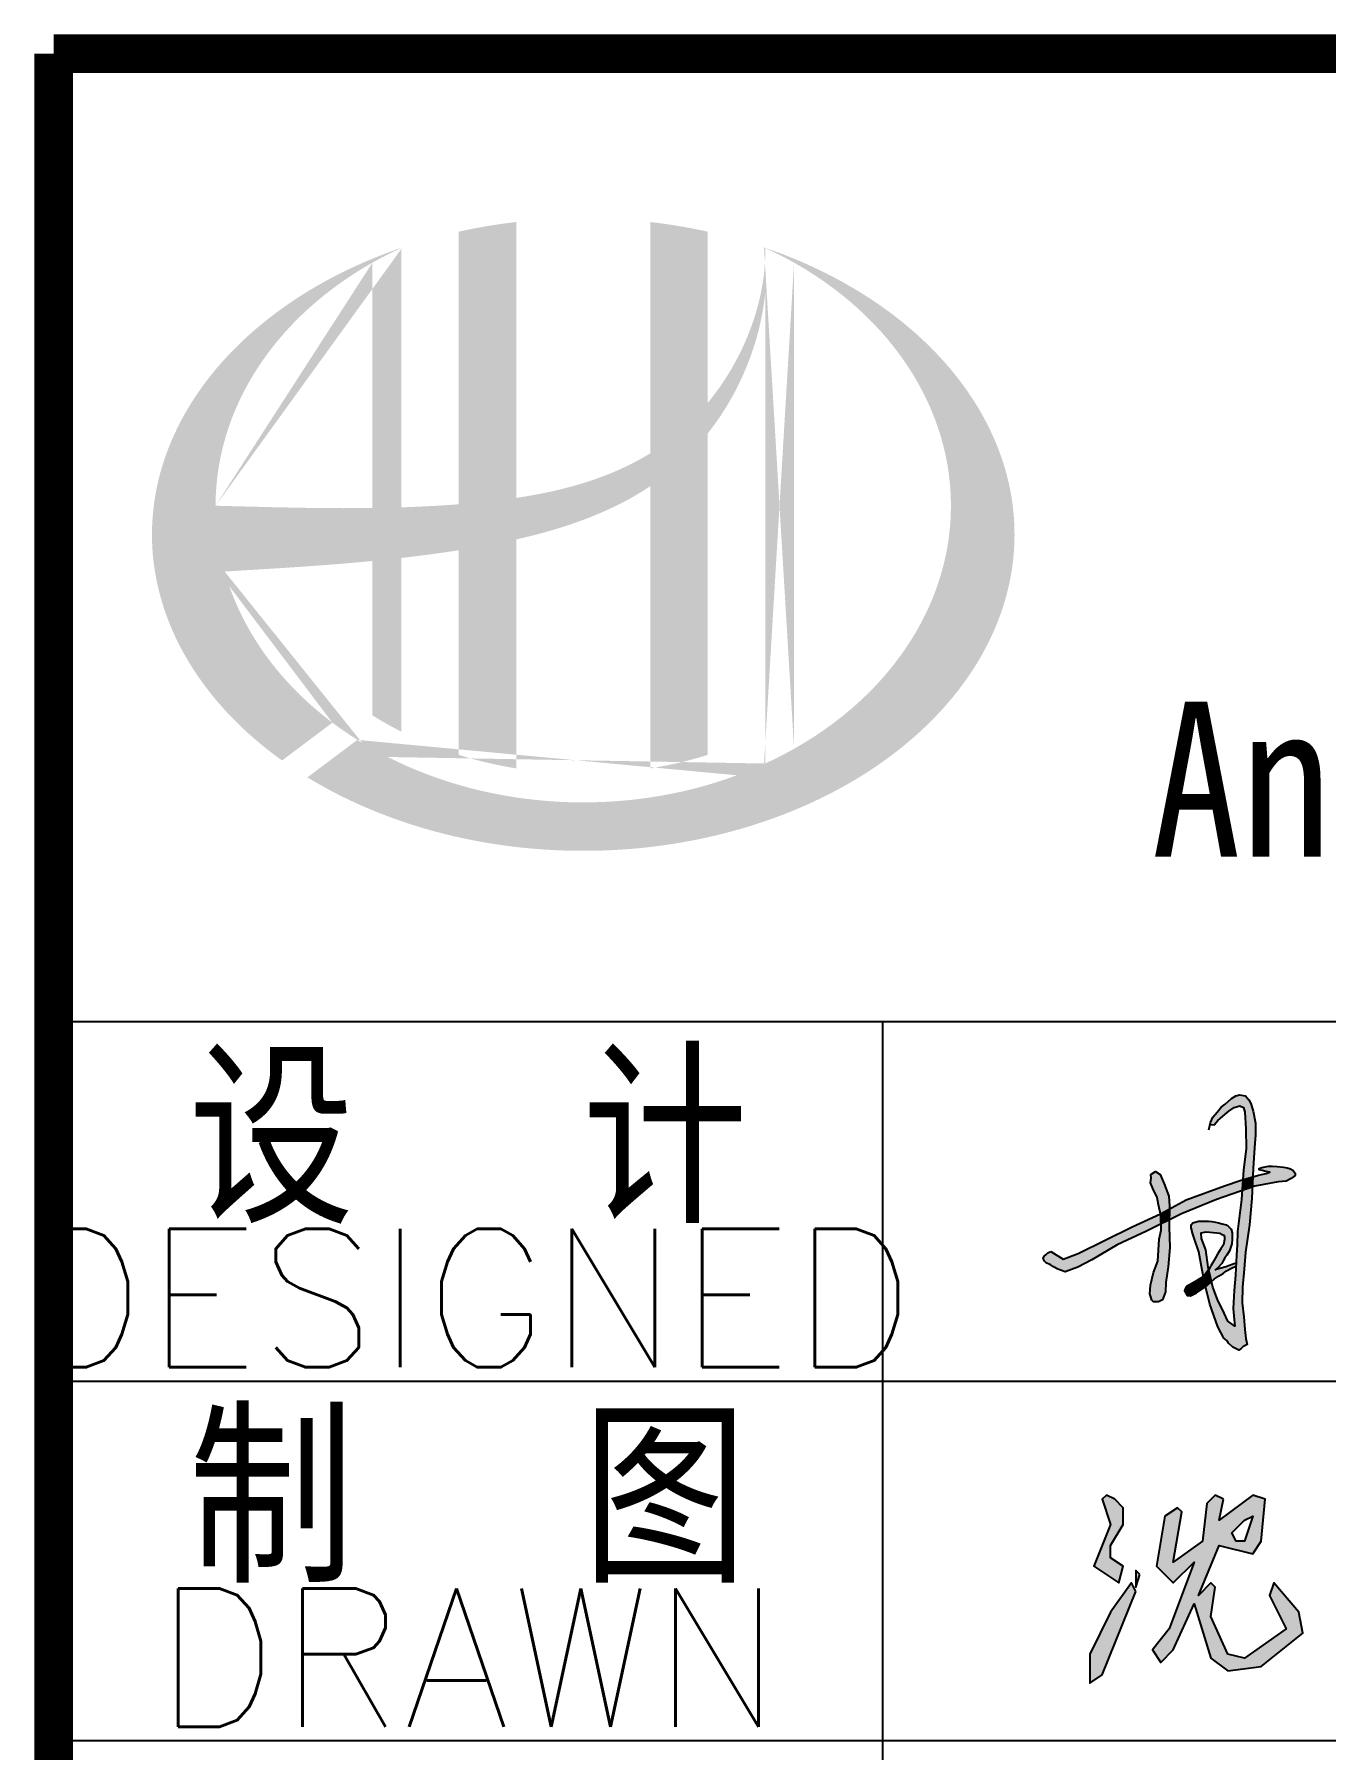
# Model space of a CAD drawing. Header units: millimetres. Extents: x 866561 to 877878, y 40199 to 44891.
# Drawn here: x 877668.04 to 877691.4, y 40247.47 to 40278.49 of the extents above; entities that cross this region are included whole.
import ezdxf
from ezdxf.enums import TextEntityAlignment as Align

# ---------------------------------------------------------------- set-up
doc = ezdxf.new("R2010")
doc.units = ezdxf.units.MM
doc.header["$LTSCALE"] = 1000
doc.header["$MEASUREMENT"] = 0
doc.layers.add('HATCH', color=8, linetype='Continuous')
doc.styles.add('ECEC_TQ', font='txt_l.shx', dxfattribs={"bigfont": 'hztxt_l.shx'})
doc.styles.add('ECEC_TQ_S', font='')
doc.styles.get('ECEC_TQ_S').set_extended_font_data('SimSun')

msp = doc.modelspace()

# ---------------------------------------------------------------- hatches: boundary and pattern name
h = msp.add_hatch(color=256)
edge = h.paths.add_edge_path()
edge.add_spline(control_points=[(877676.755, 40269.355), (877676.816, 40269.369), (877676.877, 40269.383), (877677.368, 40269.502), (877677.793, 40269.632), (877678.543, 40269.943), (877678.873, 40270.113), (877679.181, 40270.319)], knot_values=[61.629012, 61.629012, 61.629012, 61.629012, 63.330431, 63.330431, 75.353634, 75.353634, 85.398649, 85.398649, 85.398649, 85.398649], degree=3, periodic=0)
edge.add_line((877679.181, 40270.319), (877679.181, 40265.216))
edge.add_spline(control_points=[(877679.181, 40265.216), (877679.353, 40265.244), (877679.523, 40265.277), (877679.87, 40265.358), (877680.048, 40265.406), (877680.221, 40265.461)], knot_values=[4.908456, 4.908456, 4.908456, 4.908456, 4.992821, 4.992821, 5.083034, 5.083034, 5.083034, 5.083034], degree=3, periodic=0)
edge.add_line((877680.221, 40265.461), (877680.221, 40271.275))
edge.add_spline(control_points=[(877680.221, 40271.275), (877680.308, 40271.384), (877680.39, 40271.498), (877680.651, 40271.894), (877680.807, 40272.194), (877681.1, 40272.922), (877681.212, 40273.36), (877681.259, 40273.813), (877681.26, 40273.826), (877681.261, 40273.839)], knot_values=[97.991744, 97.991744, 97.991744, 97.991744, 101.64219, 101.64219, 110.337975, 110.337975, 121.934322, 121.934322, 122.270691, 122.270691, 122.270691, 122.270691], degree=3, periodic=0)
edge.add_line((877681.261, 40273.839), (877681.261, 40274.543))
edge.add_spline(control_points=[(877681.261, 40274.543), (877681.26, 40274.466), (877681.257, 40274.389), (877681.251, 40274.313)], knot_values=[126.194075, 126.194075, 126.194075, 126.194075, 128.396762, 128.396762, 128.396762, 128.396762], degree=3, periodic=0)
edge.add_spline(control_points=[(877681.251, 40274.313), (877681.247, 40274.251), (877681.24, 40274.188), (877681.233, 40274.126)], knot_values=[124.417049, 124.417049, 124.417049, 124.417049, 126.194075, 126.194075, 126.194075, 126.194075], degree=3, periodic=0)
edge.add_spline(control_points=[(877681.233, 40274.126), (877681.221, 40274.035), (877681.206, 40273.944), (877681.189, 40273.853)], knot_values=[121.80529, 121.80529, 121.80529, 121.80529, 124.417049, 124.417049, 124.417049, 124.417049], degree=3, periodic=0)
edge.add_spline(control_points=[(877681.189, 40273.853), (877681.165, 40273.731), (877681.135, 40273.61), (877681.101, 40273.49)], knot_values=[118.31574, 118.31574, 118.31574, 118.31574, 121.80529, 121.80529, 121.80529, 121.80529], degree=3, periodic=0)
edge.add_spline(control_points=[(877681.101, 40273.49), (877681.065, 40273.369), (877681.025, 40273.249), (877680.979, 40273.13)], knot_values=[114.795988, 114.795988, 114.795988, 114.795988, 118.31574, 118.31574, 118.31574, 118.31574], degree=3, periodic=0)
edge.add_spline(control_points=[(877680.979, 40273.13), (877680.935, 40273.013), (877680.885, 40272.898), (877680.831, 40272.784)], knot_values=[111.329641, 111.329641, 111.329641, 111.329641, 114.795988, 114.795988, 114.795988, 114.795988], degree=3, periodic=0)
edge.add_spline(control_points=[(877680.831, 40272.784), (877680.775, 40272.669), (877680.715, 40272.555), (877680.651, 40272.445)], knot_values=[107.79529, 107.79529, 107.79529, 107.79529, 111.329641, 111.329641, 111.329641, 111.329641], degree=3, periodic=0)
edge.add_spline(control_points=[(877680.651, 40272.445), (877680.588, 40272.336), (877680.52, 40272.231), (877680.449, 40272.128)], knot_values=[104.343579, 104.343579, 104.343579, 104.343579, 107.79529, 107.79529, 107.79529, 107.79529], degree=3, periodic=0)
edge.add_spline(control_points=[(877680.449, 40272.128), (877680.377, 40272.024), (877680.301, 40271.924), (877680.221, 40271.827)], knot_values=[100.8507, 100.8507, 100.8507, 100.8507, 104.343579, 104.343579, 104.343579, 104.343579], degree=3, periodic=0)
edge.add_line((877680.221, 40271.827), (877680.221, 40274.92))
edge.add_spline(control_points=[(877680.221, 40274.92), (877679.881, 40274.995), (877679.533, 40275.054), (877679.181, 40275.095)], knot_values=[4.423999, 4.423999, 4.423999, 4.423999, 4.558741, 4.558741, 4.558741, 4.558741], degree=3, periodic=0)
edge.add_line((877679.181, 40275.095), (877679.181, 40270.913))
edge.add_spline(control_points=[(877679.181, 40270.913), (877678.462, 40270.468), (877677.62, 40270.236), (877676.755, 40270.106)], knot_values=[63.246215, 63.246215, 63.246215, 63.246215, 87.689124, 87.689124, 87.689124, 87.689124], degree=3, periodic=0)
edge.add_line((877676.755, 40270.106), (877676.755, 40275.095))
edge.add_spline(control_points=[(877676.755, 40275.095), (877676.403, 40275.054), (877676.055, 40274.995), (877675.715, 40274.92)], knot_values=[4.866038, 4.866038, 4.866038, 4.866038, 5.000777, 5.000777, 5.000777, 5.000777], degree=3, periodic=0)
edge.add_line((877675.715, 40274.92), (877675.715, 40269.991))
edge.add_spline(control_points=[(877675.715, 40269.991), (877675.698, 40269.99), (877675.348, 40269.964), (877675.002, 40269.946), (877674.675, 40269.936)], knot_values=[43.657356, 43.657356, 43.657356, 43.657356, 44.134253, 53.497092, 53.497092, 53.497092, 53.497092], degree=3, periodic=0)
edge.add_line((877674.675, 40269.936), (877674.675, 40274.627))
edge.add_spline(control_points=[(877674.675, 40274.627), (877674.504, 40274.569), (877674.337, 40274.506), (877674.173, 40274.438)], knot_values=[5.14157, 5.14157, 5.14157, 5.14157, 5.212921, 5.212921, 5.212921, 5.212921], degree=3, periodic=0)
edge.add_spline(control_points=[(877674.173, 40274.438), (877674.104, 40274.41), (877674.035, 40274.381), (877673.713, 40274.239), (877673.467, 40274.117), (877673.233, 40273.985)], knot_values=[5.212921, 5.212921, 5.212921, 5.212921, 5.24296, 5.24296, 5.355623, 5.355623, 5.355623, 5.355623], degree=3, periodic=0)
edge.add_spline(control_points=[(877673.233, 40273.985), (877673.084, 40273.901), (877672.939, 40273.814), (877672.799, 40273.723)], knot_values=[5.355623, 5.355623, 5.355623, 5.355623, 5.426974, 5.426974, 5.426974, 5.426974], degree=3, periodic=0)
edge.add_spline(control_points=[(877672.799, 40273.723), (877672.725, 40273.674), (877672.653, 40273.625), (877672.518, 40273.53), (877672.455, 40273.485), (877672.394, 40273.439)], knot_values=[5.426974, 5.426974, 5.426974, 5.426974, 5.464765, 5.464765, 5.498325, 5.498325, 5.498325, 5.498325], degree=3, periodic=0)
edge.add_spline(control_points=[(877672.394, 40273.439), (877672.133, 40273.243), (877671.892, 40273.034), (877671.674, 40272.815)], knot_values=[5.498325, 5.498325, 5.498325, 5.498325, 5.641027, 5.641027, 5.641027, 5.641027], degree=3, periodic=0)
edge.add_spline(control_points=[(877671.674, 40272.815), (877671.604, 40272.745), (877671.536, 40272.674), (877671.331, 40272.448), (877671.203, 40272.29), (877671.085, 40272.128)], knot_values=[5.641027, 5.641027, 5.641027, 5.641027, 5.686569, 5.686569, 5.783729, 5.783729, 5.783729, 5.783729], degree=3, periodic=0)
edge.add_spline(control_points=[(877671.085, 40272.128), (877670.934, 40271.92), (877670.801, 40271.706), (877670.669, 40271.456), (877670.653, 40271.425), (877670.638, 40271.393)], knot_values=[5.783729, 5.783729, 5.783729, 5.783729, 5.908374, 5.908374, 5.92643, 5.92643, 5.92643, 5.92643], degree=3, periodic=0)
edge.add_spline(control_points=[(877670.638, 40271.393), (877670.513, 40271.142), (877670.413, 40270.885), (877670.337, 40270.626)], knot_values=[5.92643, 5.92643, 5.92643, 5.92643, 6.069132, 6.069132, 6.069132, 6.069132], degree=3, periodic=0)
edge.add_spline(control_points=[(877670.337, 40270.626), (877670.305, 40270.515), (877670.278, 40270.403), (877670.224, 40270.142), (877670.201, 40269.991), (877670.187, 40269.84)], knot_values=[6.069132, 6.069132, 6.069132, 6.069132, 6.130179, 6.130179, 6.211834, 6.211834, 6.211834, 6.211834], degree=3, periodic=0)
edge.add_spline(control_points=[(877670.187, 40269.84), (877670.174, 40269.709), (877670.168, 40269.577), (877670.168, 40269.445)], knot_values=[6.211834, 6.211834, 6.211834, 6.211834, 6.283185, 6.283185, 6.283185, 6.283185], degree=3, periodic=0)
edge.add_spline(control_points=[(877670.168, 40269.445), (877670.168, 40269.352), (877670.171, 40269.258), (877670.177, 40269.165)], knot_values=[6.283185, 6.283185, 6.283185, 6.283185, 6.333655, 6.333655, 6.333655, 6.333655], degree=3, periodic=0)
edge.add_spline(control_points=[(877670.177, 40269.165), (877670.19, 40268.979), (877670.215, 40268.792), (877670.253, 40268.607)], knot_values=[6.333655, 6.333655, 6.333655, 6.333655, 6.434594, 6.434594, 6.434594, 6.434594], degree=3, periodic=0)
edge.add_spline(control_points=[(877670.253, 40268.607), (877670.255, 40268.595), (877670.258, 40268.583), (877670.297, 40268.398), (877670.345, 40268.226), (877670.403, 40268.056)], knot_values=[6.434594, 6.434594, 6.434594, 6.434594, 6.441278, 6.441278, 6.535532, 6.535532, 6.535532, 6.535532], degree=3, periodic=0)
edge.add_spline(control_points=[(877670.403, 40268.056), (877670.466, 40267.874), (877670.541, 40267.693), (877670.628, 40267.515)], knot_values=[6.535532, 6.535532, 6.535532, 6.535532, 6.636471, 6.636471, 6.636471, 6.636471], degree=3, periodic=0)
edge.add_spline(control_points=[(877670.628, 40267.515), (877670.65, 40267.471), (877670.673, 40267.426), (877670.767, 40267.25), (877670.844, 40267.119), (877670.927, 40266.991)], knot_values=[6.636471, 6.636471, 6.636471, 6.636471, 6.661894, 6.661894, 6.73741, 6.73741, 6.73741, 6.73741], degree=3, periodic=0)
edge.add_spline(control_points=[(877670.927, 40266.991), (877671.039, 40266.819), (877671.163, 40266.651), (877671.298, 40266.487)], knot_values=[6.73741, 6.73741, 6.73741, 6.73741, 6.838349, 6.838349, 6.838349, 6.838349], degree=3, periodic=0)
edge.add_spline(control_points=[(877671.298, 40266.487), (877671.357, 40266.416), (877671.419, 40266.345), (877671.564, 40266.185), (877671.65, 40266.097), (877671.738, 40266.011)], knot_values=[6.838349, 6.838349, 6.838349, 6.838349, 6.88251, 6.88251, 6.939288, 6.939288, 6.939288, 6.939288], degree=3, periodic=0)
edge.add_spline(control_points=[(877671.738, 40266.011), (877671.896, 40265.857), (877672.065, 40265.709), (877672.244, 40265.567)], knot_values=[6.939288, 6.939288, 6.939288, 6.939288, 7.040227, 7.040227, 7.040227, 7.040227], degree=3, periodic=0)
edge.add_spline(control_points=[(877672.244, 40265.567), (877672.333, 40265.496), (877672.425, 40265.426), (877672.52, 40265.359)], knot_values=[7.040227, 7.040227, 7.040227, 7.040227, 7.090696, 7.090696, 7.090696, 7.090696], degree=3, periodic=0)
edge.add_line((877672.52, 40265.359), (877673.431, 40266.042))
edge.add_ellipse((877677.968, 40269.965), major_axis=(6.65, 0), ratio=0.806676, start_angle=192.819, end_angle=226.9853, ccw=False)
edge.add_spline(control_points=[(877671.483, 40268.775), (877671.724, 40268.79), (877671.965, 40268.804), (877672.851, 40268.859), (877673.5, 40268.902), (877674.155, 40268.966)], knot_values=[11.398263, 11.398263, 11.398263, 11.398263, 18.40729, 18.40729, 37.18094, 37.18094, 37.18094, 37.18094], degree=3, periodic=0)
edge.add_line((877674.155, 40268.966), (877674.155, 40266.175))
edge.add_spline(control_points=[(877674.155, 40266.175), (877674.19, 40266.153), (877674.226, 40266.131), (877674.396, 40266.029), (877674.533, 40265.953), (877674.675, 40265.881)], knot_values=[4.049945, 4.049945, 4.049945, 4.049945, 4.072021, 4.072021, 4.153257, 4.153257, 4.153257, 4.153257], degree=3, periodic=0)
edge.add_line((877674.675, 40265.881), (877674.675, 40269.02))
edge.add_spline(control_points=[(877674.675, 40269.02), (877674.997, 40269.057), (877675.32, 40269.099), (877675.669, 40269.153), (877675.692, 40269.157), (877675.715, 40269.16)], knot_values=[42.135009, 42.135009, 42.135009, 42.135009, 51.307228, 51.307228, 51.948574, 51.948574, 51.948574, 51.948574], degree=3, periodic=0)
edge.add_line((877675.715, 40269.16), (877675.715, 40265.461))
edge.add_spline(control_points=[(877675.715, 40265.461), (877676.051, 40265.355), (877676.399, 40265.273), (877676.755, 40265.216)], knot_values=[4.34174, 4.34174, 4.34174, 4.34174, 4.516316, 4.516316, 4.516316, 4.516316], degree=3, periodic=0)
edge.add_line((877676.755, 40265.216), (877676.755, 40269.355))
edge = h.paths.add_edge_path(flags=16)
edge.add_ellipse((877677.968, 40269.965), major_axis=(6.65, 0), ratio=0.806676, start_angle=124.9875, end_angle=179.999, ccw=False)
edge.add_line((877674.155, 40274.36), (877674.155, 40269.924))
edge.add_spline(control_points=[(877674.155, 40269.924), (877673.201, 40269.911), (877672.261, 40269.941), (877671.318, 40269.965)], knot_values=[11.27373, 11.27373, 11.27373, 11.27373, 38.687513, 38.687513, 38.687513, 38.687513], degree=3, periodic=0)
edge = h.paths.add_edge_path()
edge.add_spline(control_points=[(877672.98, 40265.054), (877673.29, 40264.864), (877673.621, 40264.691), (877674.468, 40264.319), (877675.001, 40264.14), (877676.108, 40263.874), (877676.682, 40263.787), (877677.844, 40263.71), (877678.431, 40263.719), (877679.586, 40263.834), (877680.155, 40263.939), (877681.245, 40264.24), (877681.767, 40264.435), (877682.736, 40264.904), (877683.183, 40265.177), (877683.983, 40265.787), (877684.335, 40266.122), (877684.928, 40266.837), (877685.169, 40267.216), (877685.533, 40267.997), (877685.656, 40268.399), (877685.781, 40269.211), (877685.784, 40269.621), (877685.67, 40270.436), (877685.551, 40270.841), (877685.195, 40271.628), (877684.958, 40272.01), (877684.369, 40272.732), (877684.019, 40273.071), (877683.221, 40273.688), (877682.773, 40273.965), (877681.961, 40274.363), (877681.618, 40274.505), (877681.261, 40274.627)], knot_values=[0.886421, 0.886421, 0.886421, 0.886421, 1.040557, 1.040557, 1.261172, 1.261172, 1.481788, 1.481788, 1.702404, 1.702404, 1.92302, 1.92302, 2.143636, 2.143636, 2.364252, 2.364252, 2.584868, 2.584868, 2.805484, 2.805484, 3.026099, 3.026099, 3.246715, 3.246715, 3.46852, 3.46852, 3.690325, 3.690325, 3.91213, 3.91213, 4.133935, 4.133935, 4.283209, 4.283209, 4.283209, 4.283209], degree=3, periodic=0)
edge.add_line((877681.261, 40274.627), (877681.261, 40274.627))
edge.add_spline(control_points=[(877681.261, 40274.626), (877681.262, 40274.598), (877681.262, 40274.57), (877681.261, 40274.543)], knot_values=[128.396762, 128.396762, 128.396762, 128.396762, 129.192193, 129.192193, 129.192193, 129.192193], degree=3, periodic=0)
edge.add_line((877681.261, 40274.543), (877681.261, 40265.304))
edge.add_ellipse((877677.968, 40269.965), major_axis=(6.65, 0), ratio=0.806676, start_angle=232.1054, end_angle=299.6833, ccw=False)
edge.add_line((877673.883, 40265.731), (877672.98, 40265.054))
edge = h.paths.add_edge_path(flags=16)
edge.add_ellipse((877677.968, 40269.965), major_axis=(6.65, 0), ratio=0.806676, start_angle=304.9875, end_angle=415.0121, ccw=False)
edge.add_line((877681.781, 40265.57), (877681.781, 40274.36))
at = {"linetype": 'Continuous'}
h = msp.add_hatch(color=256, dxfattribs=at)
h.paths.add_polyline_path([(877687.505, 40250.941), (877687.505, 40251.168), (877687.732, 40251.546), (877687.732, 40251.849), (877687.581, 40252), (877687.43, 40252.076), (877687.354, 40252), (877687.505, 40251.546), (877687.203, 40250.79), (877687.657, 40250.488), (877687.732, 40250.79)])
h.paths.add_polyline_path([(877688.035, 40250.639), (877687.959, 40250.715), (877687.959, 40250.412)])
h.paths.add_polyline_path([(877687.959, 40250.336), (877687.884, 40250.488), (877687.505, 40249.958), (877687.127, 40249.202), (877687.127, 40248.673), (877687.354, 40248.824)])
h.paths.add_polyline_path([(877689.472, 40251.168), (877690.077, 40251.017), (877690.228, 40251.244), (877690.304, 40252), (877690.077, 40252.076), (877689.472, 40251.622), (877689.547, 40252), (877689.396, 40252.076), (877689.245, 40251.925), (877689.169, 40251.244), (877688.64, 40250.866), (877688.791, 40251.773), (877688.715, 40251.849), (877688.489, 40251.698), (877688.337, 40250.79), (877688.64, 40250.488), (877689.018, 40250.866), (877688.564, 40249.656), (877688.262, 40249.278), (877688.413, 40249.051), (877688.64, 40249.278), (877689.018, 40250.11), (877689.32, 40249.126), (877689.623, 40248.9), (877690.228, 40248.975), (877690.984, 40249.58), (877690.909, 40249.958), (877690.455, 40250.488), (877690.379, 40250.261), (877690.682, 40249.656), (877689.925, 40249.126), (877689.623, 40249.202), (877689.32, 40249.883), (877689.396, 40250.412), (877689.32, 40250.488), (877689.094, 40250.261)])
h.paths.add_polyline_path([(877689.699, 40251.395), (877689.925, 40251.622), (877690.077, 40251.698), (877689.925, 40251.244), (877689.774, 40251.244)], flags=16)
at = {"layer": 'HATCH'}
for points in [[(877690.107, 40258.358), (877690.128, 40258.593), (877690.126, 40258.799), (877690.085, 40259.018), (877690.043, 40259.154), (877690.003, 40259.223), (877689.947, 40259.293), (877689.834, 40259.314), (877689.77, 40259.295), (877689.695, 40259.25), (877689.58, 40259.143), (877689.503, 40259.093), (877689.431, 40258.999), (877689.356, 40258.911), (877689.313, 40258.815), (877689.305, 40258.78), (877689.379, 40258.773), (877689.443, 40258.847), (877689.574, 40258.958), (877689.642, 40259.019), (877689.743, 40259.086), (877689.841, 40259.113), (877689.908, 40259.086), (877689.935, 40258.998), (877689.949, 40258.698), (877689.955, 40258.338), (877689.911, 40257.96), (877689.899, 40257.779), (877690.077, 40257.83), (877690.083, 40257.988)], [(877688.557, 40257.483), (877688.473, 40257.704), (877688.403, 40257.871), (877688.315, 40257.927), (877688.233, 40257.871), (877688.239, 40257.808), (877688.227, 40257.72), (877688.27, 40257.621), (877688.345, 40257.456), (877688.374, 40257.322), (877688.409, 40257.159), (877688.569, 40257.247), (877688.57, 40257.298)], [(877689.418, 40257.42), (877689.886, 40257.582), (877689.899, 40257.779), (877689.87, 40257.771), (877689.563, 40257.67), (877688.874, 40257.416), (877688.569, 40257.247), (877688.566, 40257.053), (877688.789, 40257.164)], [(877690.077, 40257.83), (877689.899, 40257.779), (877689.886, 40257.582), (877690.07, 40257.646)], [(877690.77, 40257.802), (877690.844, 40257.853), (877690.846, 40257.896), (877690.803, 40257.954), (877690.757, 40257.977), (877690.7, 40257.991), (877690.631, 40258.008), (877690.516, 40258.02), (877690.436, 40258.024), (877690.359, 40258.024), (877690.299, 40258.014), (877690.238, 40258.002), (877690.19, 40257.981), (877690.194, 40257.956), (877690.246, 40257.944), (877690.314, 40257.927), (877690.384, 40257.913), (877690.322, 40257.894), (877690.18, 40257.859), (877690.077, 40257.83), (877690.07, 40257.646), (877690.116, 40257.662), (877690.279, 40257.695), (877690.537, 40257.738), (877690.679, 40257.754)], [(877689.356, 40255.836), (877689.332, 40255.941), (877689.256, 40255.875), (877689.224, 40255.847), (877689.224, 40255.846), (877689.299, 40255.528), (877689.443, 40255.116), (877689.552, 40254.916), (877689.614, 40254.863), (877689.64, 40254.822), (877689.717, 40254.754), (877689.827, 40254.698), (877689.865, 40254.724), (877689.9, 40254.756), (877689.973, 40254.801), (877689.951, 40254.91), (877689.934, 40255.071), (877689.915, 40255.298), (877689.887, 40255.552), (877689.89, 40255.837), (877689.919, 40256.159), (877689.947, 40256.467), (877690.016, 40256.962), (877690.062, 40257.438), (877690.07, 40257.646), (877689.886, 40257.582), (877689.874, 40257.42), (877689.8, 40256.842), (877689.793, 40256.599), (877689.783, 40256.417), (877689.763, 40256.052), (877689.743, 40255.773), (877689.72, 40255.452), (877689.74, 40255.25), (877689.753, 40255.133), (877689.626, 40255.223), (877689.561, 40255.364), (877689.441, 40255.611)], [(877687.625, 40256.604), (877688.157, 40256.85), (877688.418, 40256.98), (877688.415, 40257.135), (877688.409, 40257.159), (877687.898, 40256.927), (877686.918, 40256.443), (877686.65, 40256.341), (877686.426, 40256.478), (877686.373, 40256.456), (877686.338, 40256.429), (877686.303, 40256.394), (877686.284, 40256.357), (877686.309, 40256.303), (877686.348, 40256.272), (877686.414, 40256.245), (877686.474, 40256.206), (877686.55, 40256.163), (877686.684, 40256.116), (877686.796, 40256.153), (877686.915, 40256.196), (877687.169, 40256.328)], [(877688.569, 40257.247), (877688.409, 40257.159), (877688.415, 40257.135), (877688.418, 40256.98), (877688.566, 40257.053)], [(877688.579, 40256.553), (877688.563, 40256.927), (877688.566, 40257.053), (877688.418, 40256.98), (877688.421, 40256.865), (877688.383, 40256.706), (877688.358, 40256.309), (877688.279, 40256.103), (877688.227, 40255.871), (877688.218, 40255.713), (877688.252, 40255.601), (877688.284, 40255.569), (877688.369, 40255.569), (877688.444, 40255.605), (877688.5, 40255.749), (877688.505, 40255.919), (877688.545, 40256.203)], [(877689.632, 40256.94), (877689.594, 40256.963), (877689.524, 40256.98), (877689.46, 40257), (877689.402, 40257.014), (877689.338, 40257.024), (877689.277, 40257.031), (877689.18, 40257.031), (877689.095, 40257.031), (877688.991, 40257), (877688.964, 40256.96), (877688.964, 40256.909), (877688.994, 40256.795), (877689.025, 40256.701), (877689.102, 40256.475), (877689.159, 40256.145), (877689.184, 40256.029), (877689.282, 40256.153), (877689.272, 40256.197), (877689.226, 40256.508), (877689.152, 40256.718), (877689.143, 40256.818), (877689.235, 40256.834), (877689.426, 40256.816), (877689.48, 40256.81), (877689.522, 40256.79), (877689.552, 40256.775), (877689.563, 40256.74), (877689.563, 40256.697), (877689.545, 40256.603), (877689.498, 40256.529), (877689.441, 40256.43), (877689.402, 40256.364), (877689.38, 40256.327), (877689.352, 40256.284), (877689.319, 40256.223), (877689.282, 40256.153), (877689.332, 40255.941), (877689.387, 40255.988), (877689.458, 40256.036), (877689.539, 40256.086), (877689.6, 40256.131), (877689.691, 40256.181), (877689.772, 40256.218), (877689.775, 40256.274), (877689.739, 40256.264), (877689.637, 40256.225), (877689.593, 40256.207), (877689.482, 40256.177), (877689.417, 40256.163), (877689.446, 40256.185), (877689.517, 40256.266), (877689.544, 40256.31), (877689.571, 40256.364), (877689.608, 40256.417), (877689.655, 40256.495), (877689.699, 40256.62), (877689.706, 40256.704), (877689.706, 40256.768), (877689.702, 40256.818), (877689.686, 40256.883)], [(877689.224, 40255.847), (877689.184, 40256.029), (877689.028, 40255.934), (877688.88, 40255.849), (877688.852, 40255.804), (877688.843, 40255.767), (877688.889, 40255.688), (877688.95, 40255.678), (877689.058, 40255.736), (877689.132, 40255.782), (877689.193, 40255.821)], [(877689.282, 40256.153), (877689.184, 40256.029), (877689.224, 40255.847), (877689.256, 40255.875), (877689.332, 40255.941)]]:
    msp.add_hatch(color=256, dxfattribs=at).paths.add_polyline_path(points)

# ---------------------------------------------------------------- linework, layer by layer
for p, q in [((877668.389, 40260.639), (877778.389, 40260.639)), ((877683.389, 40228.139), (877683.389, 40260.639)), ((877668.389, 40254.139), (877723.389, 40254.139)), ((877668.389, 40247.639), (877723.389, 40247.639))]:
    msp.add_line(p, q)
at = {"const_width": 0.7}
for points in [[(877848.389, 40278.139), (877668.389, 40278.139)], [(877668.389, 40278.139), (877668.389, 40218.139)]]:
    msp.add_lwpolyline(points, dxfattribs=at)
for points in [[(877689.281, 40258.681), (877689.313, 40258.815), (877689.356, 40258.911), (877689.431, 40258.999), (877689.503, 40259.093), (877689.58, 40259.143), (877689.695, 40259.25), (877689.77, 40259.295), (877689.834, 40259.314), (877689.947, 40259.293), (877690.003, 40259.223), (877690.043, 40259.154), (877690.085, 40259.018), (877690.126, 40258.799), (877690.128, 40258.593), (877690.107, 40258.358), (877690.083, 40257.988), (877690.062, 40257.438), (877690.016, 40256.962), (877689.947, 40256.467), (877689.919, 40256.159), (877689.89, 40255.837), (877689.887, 40255.552), (877689.915, 40255.298), (877689.934, 40255.071), (877689.951, 40254.91), (877689.973, 40254.801), (877689.9, 40254.756), (877689.865, 40254.724), (877689.827, 40254.698), (877689.717, 40254.754), (877689.64, 40254.822), (877689.614, 40254.863), (877689.552, 40254.916), (877689.443, 40255.116), (877689.299, 40255.528), (877689.224, 40255.846), (877689.159, 40256.145), (877689.102, 40256.475), (877689.025, 40256.701), (877688.994, 40256.795), (877688.964, 40256.909), (877688.964, 40256.96), (877688.991, 40257), (877688.991, 40257), (877689.095, 40257.031), (877689.18, 40257.031), (877689.18, 40257.031), (877689.277, 40257.031), (877689.338, 40257.024), (877689.402, 40257.014), (877689.46, 40257), (877689.524, 40256.98), (877689.594, 40256.963), (877689.632, 40256.94), (877689.686, 40256.883), (877689.702, 40256.818), (877689.706, 40256.768), (877689.706, 40256.704), (877689.699, 40256.62), (877689.655, 40256.495), (877689.608, 40256.417), (877689.571, 40256.364), (877689.544, 40256.31), (877689.517, 40256.266), (877689.517, 40256.266), (877689.446, 40256.185), (877689.389, 40256.141)], [(877689.305, 40258.78), (877689.379, 40258.773), (877689.379, 40258.773), (877689.443, 40258.847), (877689.574, 40258.958), (877689.642, 40259.019), (877689.743, 40259.086), (877689.841, 40259.113), (877689.841, 40259.113), (877689.908, 40259.086), (877689.935, 40258.998), (877689.949, 40258.698), (877689.955, 40258.338), (877689.911, 40257.96), (877689.874, 40257.42), (877689.8, 40256.842), (877689.793, 40256.599), (877689.783, 40256.417), (877689.763, 40256.052), (877689.743, 40255.773), (877689.72, 40255.452), (877689.74, 40255.25), (877689.753, 40255.133), (877689.753, 40255.133), (877689.626, 40255.223), (877689.561, 40255.364), (877689.441, 40255.611), (877689.356, 40255.836), (877689.272, 40256.197), (877689.226, 40256.508), (877689.152, 40256.718), (877689.143, 40256.818), (877689.143, 40256.818), (877689.235, 40256.834), (877689.426, 40256.816), (877689.426, 40256.816), (877689.48, 40256.81), (877689.522, 40256.79), (877689.552, 40256.775), (877689.563, 40256.74), (877689.563, 40256.697), (877689.545, 40256.603), (877689.498, 40256.529), (877689.441, 40256.43), (877689.402, 40256.364), (877689.38, 40256.327), (877689.352, 40256.284), (877689.319, 40256.223), (877689.282, 40256.153), (877689.184, 40256.029), (877689.028, 40255.934), (877688.88, 40255.849), (877688.852, 40255.804), (877688.843, 40255.767), (877688.889, 40255.688), (877688.95, 40255.678), (877689.058, 40255.736), (877689.132, 40255.782), (877689.193, 40255.821), (877689.256, 40255.875), (877689.387, 40255.988), (877689.458, 40256.036), (877689.539, 40256.086), (877689.6, 40256.131), (877689.691, 40256.181), (877689.772, 40256.218)], [(877686.426, 40256.478), (877686.65, 40256.341), (877686.918, 40256.443), (877687.898, 40256.927), (877688.409, 40257.159), (877688.874, 40257.416), (877689.563, 40257.67), (877689.87, 40257.771), (877690.18, 40257.859), (877690.322, 40257.894), (877690.384, 40257.913), (877690.314, 40257.927), (877690.246, 40257.944), (877690.194, 40257.956), (877690.194, 40257.956), (877690.19, 40257.981), (877690.238, 40258.002), (877690.299, 40258.014), (877690.359, 40258.024), (877690.436, 40258.024), (877690.516, 40258.02), (877690.631, 40258.008), (877690.7, 40257.991), (877690.757, 40257.977), (877690.803, 40257.954), (877690.846, 40257.896), (877690.844, 40257.853), (877690.77, 40257.802), (877690.679, 40257.754), (877690.537, 40257.738), (877690.279, 40257.695), (877690.116, 40257.662), (877689.418, 40257.42), (877688.789, 40257.164), (877688.157, 40256.85), (877687.625, 40256.604), (877687.169, 40256.328), (877686.915, 40256.196), (877686.796, 40256.153), (877686.684, 40256.116), (877686.55, 40256.163), (877686.474, 40256.206), (877686.414, 40256.245), (877686.348, 40256.272), (877686.309, 40256.303), (877686.284, 40256.357), (877686.303, 40256.394), (877686.338, 40256.429), (877686.373, 40256.456), (877686.426, 40256.478)], [(877688.233, 40257.871), (877688.315, 40257.927), (877688.403, 40257.871), (877688.473, 40257.704), (877688.557, 40257.483), (877688.57, 40257.298), (877688.563, 40256.927), (877688.579, 40256.553), (877688.545, 40256.203), (877688.505, 40255.919), (877688.5, 40255.749), (877688.444, 40255.605), (877688.369, 40255.569), (877688.284, 40255.569), (877688.252, 40255.601), (877688.218, 40255.713), (877688.227, 40255.871), (877688.279, 40256.103), (877688.358, 40256.309), (877688.383, 40256.706), (877688.421, 40256.865), (877688.415, 40257.135), (877688.374, 40257.322), (877688.345, 40257.456), (877688.27, 40257.621), (877688.227, 40257.72), (877688.239, 40257.808), (877688.233, 40257.871)], [(877689.417, 40256.163), (877689.417, 40256.163), (877689.482, 40256.177), (877689.593, 40256.207), (877689.637, 40256.225), (877689.739, 40256.264), (877689.775, 40256.274)]]:
    msp.add_lwpolyline(points)
at = {"linetype": 'Continuous', "elevation": 2318108.623}
for points in [[(877687.581, 40252), (877687.43, 40252.076), (877687.354, 40252), (877687.505, 40251.546), (877687.203, 40250.79), (877687.657, 40250.488), (877687.732, 40250.79), (877687.505, 40250.941), (877687.505, 40251.168), (877687.732, 40251.546), (877687.732, 40251.849), (877687.581, 40252)], [(877689.547, 40252), (877689.396, 40252.076), (877689.245, 40251.925), (877689.169, 40251.244), (877688.64, 40250.866), (877688.791, 40251.773), (877688.715, 40251.849), (877688.489, 40251.698), (877688.337, 40250.79), (877688.64, 40250.488), (877689.018, 40250.866), (877688.564, 40249.656), (877688.262, 40249.278), (877688.413, 40249.051), (877688.64, 40249.278), (877689.018, 40250.11), (877689.32, 40249.126), (877689.623, 40248.9), (877690.228, 40248.975), (877690.984, 40249.58), (877690.909, 40249.958), (877690.455, 40250.488), (877690.379, 40250.261), (877690.682, 40249.656), (877689.925, 40249.126), (877689.623, 40249.202), (877689.32, 40249.883), (877689.396, 40250.412), (877689.32, 40250.488), (877689.094, 40250.261), (877689.472, 40251.168), (877690.077, 40251.017), (877690.228, 40251.244), (877690.304, 40252), (877690.077, 40252.076), (877689.472, 40251.622), (877689.547, 40252)], [(877689.925, 40251.622), (877690.077, 40251.698), (877689.925, 40251.244), (877689.774, 40251.244), (877689.699, 40251.395), (877689.925, 40251.622)], [(877688.035, 40250.639), (877687.959, 40250.715), (877687.959, 40250.412), (877688.035, 40250.639)], [(877687.959, 40250.336), (877687.884, 40250.488), (877687.505, 40249.958), (877687.127, 40249.202), (877687.127, 40248.673), (877687.354, 40248.824), (877687.959, 40250.336)]]:
    msp.add_lwpolyline(points, dxfattribs=at)

# ---------------------------------------------------------------- texts
at = {"style": 'ECEC_TQ_S', "width": 0.85}
msp.add_text('Anhui Huadong Chemical & Medical Engineering Co.,Ltd', height=2.8, dxfattribs=at).set_placement((877730.338, 40264.639), align=Align.MIDDLE)
at = {"style": 'ECEC_TQ'}
for s, height, p in [('设  计', 3, (877675.889, 40258.639)), ('DESIGNED', 2.5, (877675.889, 40255.639)), ('制  图', 3, (877675.889, 40252.139)), ('DRAWN', 2.5, (877675.889, 40249.139))]:
    msp.add_text(s, height=height, dxfattribs=at).set_placement(p, align=Align.MIDDLE)

doc.saveas('drawing.dxf')
